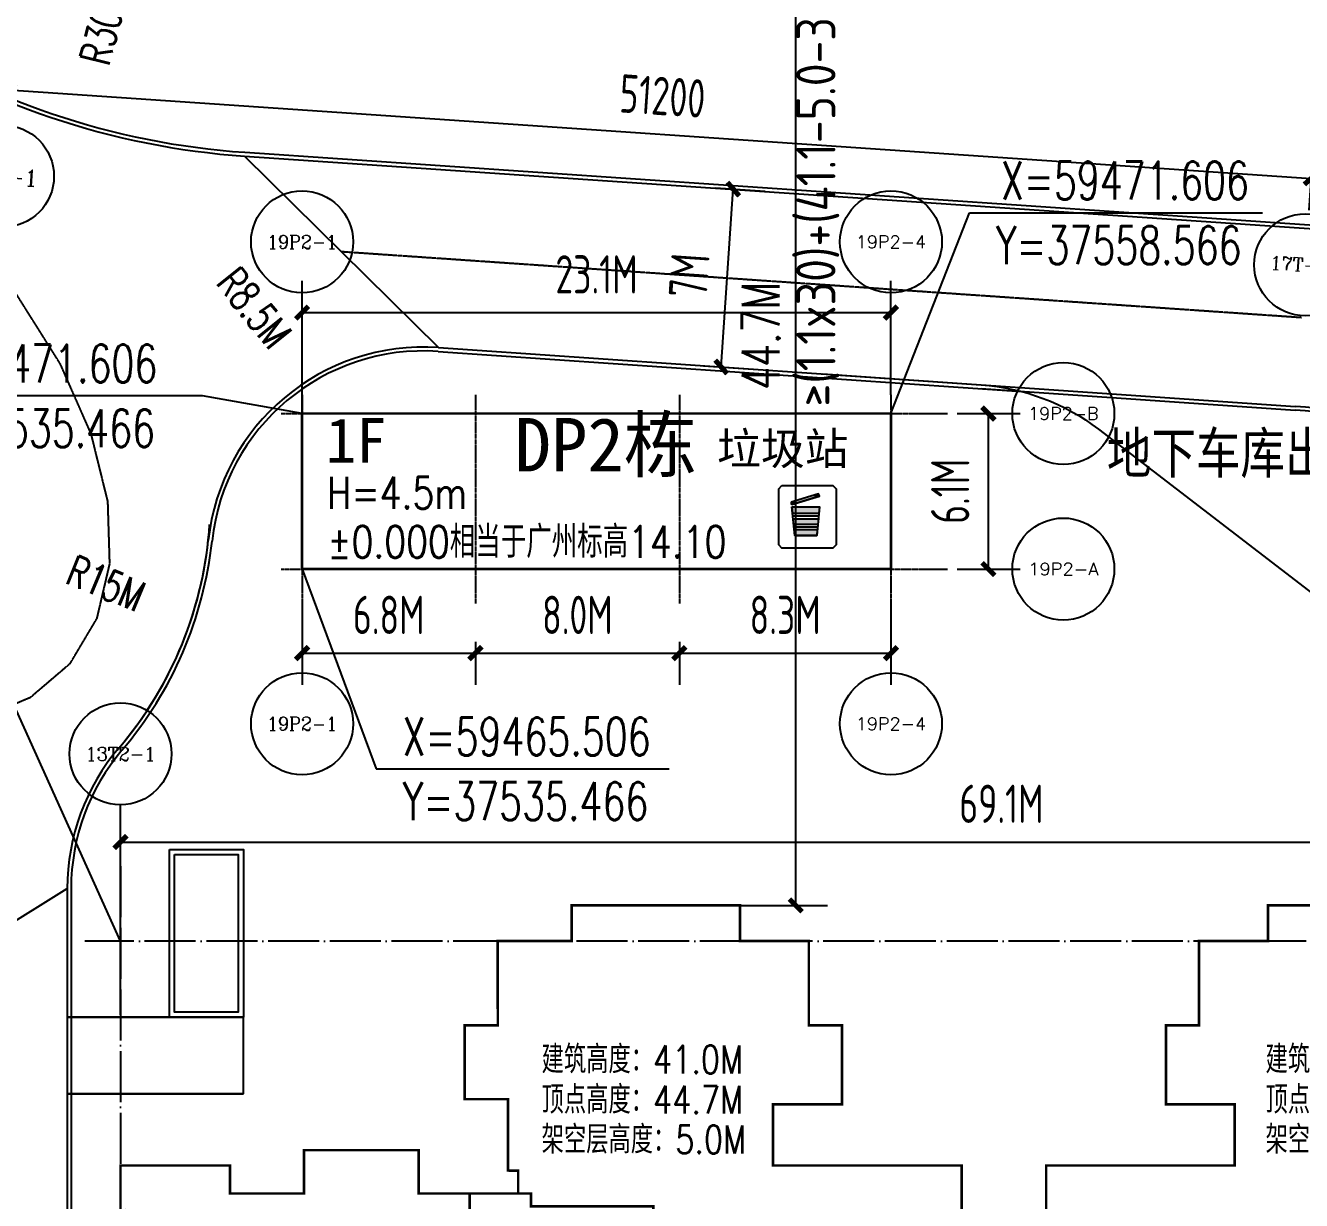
# Model space of a CAD drawing. Header units: inches. Extents: x 12502 to 585460, y 5002 to 415502.
# Drawn here: x 351369 to 401419, y 282412 to 328493 of the extents above; entities that cross this region are included whole.
import ezdxf
from ezdxf.enums import TextEntityAlignment as Align

# ---------------------------------------------------------------- set-up
doc = ezdxf.new("R2010")
doc.units = ezdxf.units.IN
doc.header["$MEASUREMENT"] = 0
doc.linetypes.add('ACAD_ISO04W100', pattern=[30, 24, -3, 0, -3])
doc.linetypes.add('DOTE', pattern=[2.42, 2, -0.2, 0.02, -0.2])
for name, color, linetype in [('@YL', 2, 'Continuous'), ('@道路', 6, 'Continuous'), ('Axis', 6, 'Continuous'), ('AXIS_TEXT', 7, 'Continuous'), ('DIM_COOR', 3, 'Continuous'), ('DL_道路中线_支路网_', 4, 'ACAD_ISO04W100'), ('DL_道路红线_支路网_', 1, 'Continuous'), ('DOTE', 16, 'Continuous'), ('PUB_DIM', 3, 'Continuous'), ('PUB_TEXT', 7, 'Continuous'), ('RMJM - P1 - P - 120-1$0$文字说明', 7, 'Continuous'), ('SHAPE', 161, 'Continuous'), ('YD_设施符号', 7, 'Continuous'), ('建筑间距退缩', 5, 'Continuous'), ('扑救面', 2, 'Continuous'), ('竖向标高', 1, 'Continuous')]:
    doc.layers.add(name, color=color, linetype=linetype)
doc.styles.add('_DIMFONT', font='gbenor.shx', dxfattribs={"bigfont": 'gbcbig.shx'})
doc.styles.add('_TCH_AXIS', font='COMPLEX', dxfattribs={"bigfont": 'GBCBIG'})
doc.styles.add('_TCH_DIM', font='SIMPLEX', dxfattribs={"bigfont": 'GBCBIG'})
doc.styles.add('_TCH_DIM_T3', font='SIMPLEX', dxfattribs={"width": 0.705882, "bigfont": 'GBCBIG'})
doc.styles.add('CHINESE', font='', dxfattribs={"width": 0.8})
doc.styles.add('COMPLEX', font='COMPLEX')
doc.styles.add('DIM_FONT', font='superos.shx', dxfattribs={"width": 0.8, "bigfont": 'haiwenzw.shx'})
doc.styles.add('RMJM - P1 - P - 120-1$0$RMJM_TEXT', font='arial.ttf', dxfattribs={"height": 2.5})
doc.styles.add('text_zheng', font='simplex.shx', dxfattribs={"width": 0.8, "bigfont": 'hztxt.shx'})
doc.styles.get('CHINESE').set_extended_font_data('NSimSun')
doc.dimstyles.new('_TCH_ARCH&&500', dxfattribs={"dimtxt": 1487.5, "dimasz": 500, "dimexe": 1250, "dimexo": 1500, "dimgap": 631.25, "dimtad": 1, "dimdec": 0, "dimzin": 0, "dimdsep": 46, "dimtxsty": '_TCH_DIM_T3', "dimblk": 'ARCHTICK', "dimcen": 0.09, "dimclrt": 7, "dimazin": 2, "dimtfac": 1, "dimtdec": 0, "dimtix": 1, "dimtmove": 2, "dimatfit": 3, "dimfxl": 1, "dimtolj": 1, "dimtzin": 0, "dimarcsym": 0})
doc.dimstyles.new('DIMN500', dxfattribs={"dimscale": 5, "dimtxt": 300, "dimasz": 100, "dimexe": 250, "dimexo": 300, "dimgap": 150, "dimtad": 1, "dimdec": 0, "dimzin": 0, "dimdsep": 46, "dimtxsty": 'DIM_FONT', "dimblk": 'ARCHTICK', "dimcen": 0.09, "dimclrt": 7, "dimazin": 2, "dimtfac": 1, "dimtdec": 0, "dimtix": 1, "dimtmove": 2, "dimatfit": 3, "dimldrblk": 'ARCHTICK', "dimfxl": 1, "dimtolj": 1, "dimtzin": 0, "dimarcsym": 0})

# ---------------------------------------------------------------- blocks, each defined once
blk = doc.blocks.new('_ArchTick')
at = {"color": 0, "linetype": 'ByBlock', "const_width": 0.4}
blk.add_lwpolyline([(-0.5, -0.5), (0.5, 0.5)], dxfattribs=at)
blk = doc.blocks.new('*D184')
at = {"layer": 'Defpoints', "color": 0, "transparency": 16777216}
for p in [(596140, -166671), (527030, -174947), (596140, -174947)]:
    blk.add_point(p, dxfattribs=at)
at = {"layer": 'PUB_DIM', "color": 0, "lineweight": -2, "transparency": 16777216}
for p, q in [((527030, -173447), (527030, -165421)), ((596140, -173447), (596140, -165421)), ((527030, -166671), (596140, -166671))]:
    blk.add_line(p, q, dxfattribs=at)
at = {"layer": 'PUB_DIM', "color": 0, "lineweight": -2, "transparency": 16777216, "xscale": 500, "yscale": 500, "zscale": 500, "rotation": 180}
blk.add_blockref('_ArchTick', (527030, -166671), dxfattribs=at)
at = {"layer": 'PUB_DIM', "color": 0, "lineweight": -2, "transparency": 16777216, "xscale": 500, "yscale": 500, "zscale": 500}
blk.add_blockref('_ArchTick', (596140, -166671), dxfattribs=at)
at = {"layer": 'PUB_DIM', "color": 7, "transparency": 16777216, "insert": (561585, -165171), "char_height": 1500, "attachment_point": 5, "style": 'DIM_FONT'}
blk.add_mtext('\\A1;69.1M', dxfattribs=at)
blk = doc.blocks.new('_AXISO')
blk.add_circle((0, 0), 0.5)
at = {"layer": 'AXIS_TEXT', "style": 'COMPLEX', "width": 1.041667}
blk.add_attdef('A', text='', height=0.56, dxfattribs=at).set_placement((-0.25, -0.28), (0.25, -0.28), align=Align.FIT)
blk = doc.blocks.new('*D178')
at = {"layer": 'Defpoints', "color": 0, "transparency": 16777216}
for p in [(648201, -397120), (655001, -397120), (655001, -399065)]:
    blk.add_point(p, dxfattribs=at)
at = {"layer": 'PUB_DIM', "color": 0, "lineweight": -2, "transparency": 16777216}
for p, q in [((648201, -398620), (648201, -400315)), ((655001, -398620), (655001, -400315)), ((648201, -399065), (655001, -399065))]:
    blk.add_line(p, q, dxfattribs=at)
at = {"layer": 'PUB_DIM', "color": 0, "lineweight": -2, "transparency": 16777216, "xscale": 500, "yscale": 500, "zscale": 500, "rotation": 180}
blk.add_blockref('_ArchTick', (648201, -399065), dxfattribs=at)
at = {"layer": 'PUB_DIM', "color": 0, "lineweight": -2, "transparency": 16777216, "xscale": 500, "yscale": 500, "zscale": 500}
blk.add_blockref('_ArchTick', (655001, -399065), dxfattribs=at)
at = {"layer": 'PUB_DIM', "color": 7, "transparency": 16777216, "insert": (651601, -397565), "char_height": 1500, "attachment_point": 5, "style": 'DIM_FONT'}
blk.add_mtext('\\A1;6.8M', dxfattribs=at)
blk = doc.blocks.new('*D179')
at = {"layer": 'Defpoints', "color": 0, "transparency": 16777216}
for p in [(655001, -397120), (663001, -397120), (663001, -399065)]:
    blk.add_point(p, dxfattribs=at)
at = {"layer": 'PUB_DIM', "color": 0, "lineweight": -2, "transparency": 16777216}
for p, q in [((655001, -398620), (655001, -400315)), ((663001, -398620), (663001, -400315)), ((655001, -399065), (663001, -399065))]:
    blk.add_line(p, q, dxfattribs=at)
at = {"layer": 'PUB_DIM', "color": 0, "lineweight": -2, "transparency": 16777216, "xscale": 500, "yscale": 500, "zscale": 500, "rotation": 180}
blk.add_blockref('_ArchTick', (655001, -399065), dxfattribs=at)
at = {"layer": 'PUB_DIM', "color": 0, "lineweight": -2, "transparency": 16777216, "xscale": 500, "yscale": 500, "zscale": 500}
blk.add_blockref('_ArchTick', (663001, -399065), dxfattribs=at)
at = {"layer": 'PUB_DIM', "color": 7, "transparency": 16777216, "insert": (659001, -397565), "char_height": 1500, "attachment_point": 5, "style": 'DIM_FONT'}
blk.add_mtext('\\A1;8.0M', dxfattribs=at)
blk = doc.blocks.new('*D180')
at = {"layer": 'Defpoints', "color": 0, "transparency": 16777216}
for p in [(663001, -397120), (671301, -397120), (671301, -399065)]:
    blk.add_point(p, dxfattribs=at)
at = {"layer": 'PUB_DIM', "color": 0, "lineweight": -2, "transparency": 16777216}
for p, q in [((663001, -398620), (663001, -400315)), ((671301, -398620), (671301, -400315)), ((663001, -399065), (671301, -399065))]:
    blk.add_line(p, q, dxfattribs=at)
at = {"layer": 'PUB_DIM', "color": 0, "lineweight": -2, "transparency": 16777216, "xscale": 500, "yscale": 500, "zscale": 500, "rotation": 180}
blk.add_blockref('_ArchTick', (663001, -399065), dxfattribs=at)
at = {"layer": 'PUB_DIM', "color": 0, "lineweight": -2, "transparency": 16777216, "xscale": 500, "yscale": 500, "zscale": 500}
blk.add_blockref('_ArchTick', (671301, -399065), dxfattribs=at)
at = {"layer": 'PUB_DIM', "color": 7, "transparency": 16777216, "insert": (667151, -397565), "char_height": 1500, "attachment_point": 5, "style": 'DIM_FONT'}
blk.add_mtext('\\A1;8.3M', dxfattribs=at)
blk = doc.blocks.new('*D181')
at = {"layer": 'Defpoints', "color": 0, "transparency": 16777216}
for p in [(672402, -389668), (675124, -389668), (672402, -395768)]:
    blk.add_point(p, dxfattribs=at)
at = {"layer": 'PUB_DIM', "color": 0, "lineweight": -2, "transparency": 16777216}
for p, q in [((673902, -389668), (676374, -389668)), ((675124, -395768), (675124, -389668)), ((673902, -395768), (676374, -395768))]:
    blk.add_line(p, q, dxfattribs=at)
at = {"layer": 'PUB_DIM', "color": 0, "lineweight": -2, "transparency": 16777216, "xscale": 500, "yscale": 500, "zscale": 500}
for p, rotation in [((675124, -389668), 90), ((675124, -395768), 270)]:
    blk.add_blockref('_ArchTick', p, dxfattribs=dict(at, rotation=rotation))
at = {"layer": 'PUB_DIM', "color": 7, "transparency": 16777216, "insert": (673624, -392718), "char_height": 1500, "attachment_point": 5, "rotation": 90, "style": 'DIM_FONT'}
blk.add_mtext('\\A1;6.1M', dxfattribs=at)
blk = doc.blocks.new('*D182')
at = {"layer": 'Defpoints', "color": 0, "transparency": 16777216}
for p in [(671302, -385710), (648201, -388571), (671302, -388571)]:
    blk.add_point(p, dxfattribs=at)
at = {"layer": 'PUB_DIM', "color": 0, "lineweight": -2, "transparency": 16777216}
for p, q in [((648201, -387071), (648201, -384459)), ((671302, -387071), (671302, -384460)), ((648201, -385709), (671302, -385710))]:
    blk.add_line(p, q, dxfattribs=at)
at = {"layer": 'PUB_DIM', "color": 0, "lineweight": -2, "transparency": 16777216, "xscale": 500, "yscale": 500, "zscale": 500}
for p, rotation in [((648201, -385709), 179.9992248661636), ((671302, -385710), 359.9992248661637)]:
    blk.add_blockref('_ArchTick', p, dxfattribs=dict(at, rotation=rotation))
at = {"layer": 'PUB_DIM', "color": 7, "transparency": 16777216, "insert": (659751, -384210), "char_height": 1500, "attachment_point": 5, "rotation": 359.9992, "style": 'DIM_FONT'}
blk.add_mtext('\\A1;23.1M', dxfattribs=at)
blk = doc.blocks.new('D9D10lkx')
at = {"layer": 'SHAPE', "const_width": 100}
for points in [[(558475, -120314), (558475, -117414), (551075, -117414), (551075, -115014), (553775, -115014), (553774, -111914), (552475, -111914), (552475, -108614), (549775, -108614), (549775, -107214), (543175, -107214), (543175, -108613), (540274, -108613), (540275, -111414), (540275, -111914), (538974, -111914), (538974, -114813), (540675, -114814), (540675, -117613), (541075, -117614), (541075, -118514), (537174, -118514), (537174, -116814), (532675, -116814), (532674, -118513), (529775, -118513), (529775, -117414), (525475, -117413), (525475, -123114)], [(561784, -120314), (561784, -117414), (569184, -117414), (569184, -115014), (566484, -115014), (566485, -111914), (567784, -111914), (567784, -108614), (570484, -108614), (570484, -107214), (577084, -107214)]]:
    blk.add_lwpolyline(points, dxfattribs=at)
blk.add_lwpolyline([(539175, -118514), (539175, -124364), (543575, -124364), (543575, -124814), (546375, -124814), (546375, -119014), (541575, -119014), (541575, -118514)], close=True, dxfattribs=at)
blk = doc.blocks.new('*D202')
at = {"layer": 'Defpoints', "color": 0, "transparency": 16777216}
for p in [(1619160, 840887), (1670360, 840887), (1670360, 837940)]:
    blk.add_point(p, dxfattribs=at)
at = {"layer": 'PUB_DIM', "color": 0, "lineweight": -2, "transparency": 16777216}
for p, q in [((1619160, 839387), (1619160, 836690)), ((1670360, 839387), (1670360, 836690)), ((1619160, 837940), (1670360, 837940))]:
    blk.add_line(p, q, dxfattribs=at)
at = {"layer": 'PUB_DIM', "color": 0, "lineweight": -2, "transparency": 16777216, "xscale": 500, "yscale": 500, "zscale": 500, "rotation": 180}
blk.add_blockref('_ArchTick', (1619160, 837940), dxfattribs=at)
at = {"layer": 'PUB_DIM', "color": 0, "lineweight": -2, "transparency": 16777216, "xscale": 500, "yscale": 500, "zscale": 500}
blk.add_blockref('_ArchTick', (1670360, 837940), dxfattribs=at)
at = {"layer": 'PUB_DIM', "color": 7, "transparency": 16777216, "insert": (1644760, 839440), "char_height": 1500, "attachment_point": 5, "style": 'DIM_FONT'}
blk.add_mtext('\\A1;51200', dxfattribs=at)
blk = doc.blocks.new('*D252')
at = {"layer": 'Defpoints', "color": 0, "transparency": 16777216}
for p in [(355094, 281771), (341322, 278669), (355094, 278669)]:
    blk.add_point(p, dxfattribs=at)
at = {"layer": 'PUB_DIM', "color": 0, "lineweight": -2, "transparency": 16777216}
for p, q in [((341322, 280169), (341322, 283021)), ((355094, 280169), (355094, 283021)), ((341322, 281771), (355094, 281771))]:
    blk.add_line(p, q, dxfattribs=at)
at = {"layer": 'PUB_DIM', "color": 0, "lineweight": -2, "transparency": 16777216, "xscale": 500, "yscale": 500, "zscale": 500, "rotation": 180}
blk.add_blockref('_ArchTick', (341322, 281771), dxfattribs=at)
at = {"layer": 'PUB_DIM', "color": 0, "lineweight": -2, "transparency": 16777216, "xscale": 500, "yscale": 500, "zscale": 500}
blk.add_blockref('_ArchTick', (355094, 281771), dxfattribs=at)
at = {"layer": 'PUB_DIM', "color": 7, "transparency": 16777216, "insert": (348208, 283271), "char_height": 1500, "attachment_point": 5, "style": 'DIM_FONT'}
blk.add_mtext('\\A1;13.8M', dxfattribs=at)
blk = doc.blocks.new('*D298')
at = {"layer": 'Defpoints', "color": 0, "transparency": 16777216}
for p in [(376937, 322225), (379132, 322076), (376462, 315251)]:
    blk.add_point(p, dxfattribs=at)
at = {"layer": 'PUB_DIM', "color": 0, "lineweight": -2, "transparency": 16777216}
for p, q in [((378433, 322123), (380379, 321991)), ((378657, 315102), (379132, 322076)), ((377959, 315149), (379905, 315017))]:
    blk.add_line(p, q, dxfattribs=at)
at = {"layer": 'PUB_DIM', "color": 0, "lineweight": -2, "transparency": 16777216, "xscale": 500, "yscale": 500, "zscale": 500}
for p, rotation in [((379132, 322076), 86.10845163992366), ((378657, 315102), 266.1084516399237)]:
    blk.add_blockref('_ArchTick', p, dxfattribs=dict(at, rotation=rotation))
at = {"layer": 'PUB_DIM', "color": 7, "transparency": 16777216, "insert": (377398, 318691), "char_height": 1500, "attachment_point": 5, "rotation": 86.1085, "style": 'DIM_FONT'}
blk.add_mtext('\\A1;7M', dxfattribs=at)
blk = doc.blocks.new('gdzh')
at = {"layer": 'PUB_TEXT', "style": 'text_zheng', "width": 0.8}
for s, p in [('建筑高度：41.0M', (37262343, 59367742)), ('顶点高度：44.7M', (37262343, 59366162)), ('架空层高度：5.0M', (37262343, 59364600))]:
    blk.add_text(s, height=1093.1, dxfattribs=at).set_placement(p)
blk = doc.blocks.new('*D309')
at = {"layer": 'Defpoints', "color": 0, "transparency": 16777216}
for p in [(377623, 338654), (381582, 338654), (377623, 293985)]:
    blk.add_point(p, dxfattribs=at)
at = {"layer": 'PUB_DIM', "color": 0, "lineweight": -2, "transparency": 16777216}
for p, q in [((379123, 338654), (382832, 338654)), ((381582, 293985), (381582, 338654)), ((379123, 293985), (382832, 293985))]:
    blk.add_line(p, q, dxfattribs=at)
at = {"layer": 'PUB_DIM', "color": 0, "lineweight": -2, "transparency": 16777216, "xscale": 500, "yscale": 500, "zscale": 500}
for p, rotation in [((381582, 338654), 90), ((381582, 293985), 270)]:
    blk.add_blockref('_ArchTick', p, dxfattribs=dict(at, rotation=rotation))
at = {"layer": 'PUB_DIM', "color": 7, "transparency": 16777216, "insert": (380207, 316319), "char_height": 1487.5, "attachment_point": 5, "rotation": 90, "style": '_TCH_DIM_T3'}
blk.add_mtext('\\A1;44.7M', dxfattribs=at)
blk = doc.blocks.new('D9D10dwzx')
at = {"layer": 'DOTE', "linetype": 'DOTE', "ltscale": 1000}
for p, q in [((527029.7, -167613.7), (527029.7, -200601.7)), ((597738.5, -170557), (525631.8, -170557))]:
    blk.add_line(p, q, dxfattribs=at)
at = {"layer": 'PUB_DIM'}
blk.add_line((527029.7, -167613.7), (527029.7, -165213.7), dxfattribs=at)
blk.add_circle((527029.7, -163213.7), 2000, dxfattribs=at)
at = {"layer": 'AXIS_TEXT', "style": '_TCH_AXIS'}
blk.add_text('13T2-1', height=534.44, dxfattribs=at).set_placement((525655.4, -163480.9), (528404, -163480.9), align=Align.FIT)
at = {"layer": 'PUB_DIM'}
dim = blk.add_aligned_dim(p1=(527029.7, -174947.4), p2=(596139.6, -174947.4), distance=8276.4, text='69.1M', dimstyle='DIMN500', dxfattribs=at)
dim.commit()
dim.dimension.update_dxf_attribs({"geometry": '*D184', "text_midpoint": (561584.6, -165171)})
blk = doc.blocks.new('DP2dwzx')
at = {"layer": 'DOTE', "color": 1, "linetype": 'DOTE', "ltscale": 0.5}
for p, q in [((648201.2, -388936), (648201.1, -397120)), ((655001.4, -388936), (655001.3, -397120)), ((663001.5, -388936), (663001.4, -397120)), ((671301.5, -388936), (671301.4, -397120)), ((647387, -389668), (672401.5, -389668)), ((647386.5, -395768), (672401, -395768))]:
    blk.add_line(p, q, dxfattribs=at)
at = {"layer": 'PUB_DIM'}
for p, q in [((648201.2, -388936), (648201.3, -384936)), ((671301.5, -388936.3), (671301.6, -384936.3)), ((672401, -389668), (673520.5, -389668)), ((672401, -395768), (673520.5, -395768)), ((648201.1, -397120), (648201.1, -399835.7)), ((671301.4, -397120.3), (671301.4, -399836))]:
    blk.add_line(p, q, dxfattribs=at)
ref = blk.add_blockref('_AXISO', (648201.3, -382936), dxfattribs=dict(at, xscale=4000, yscale=4000, zscale=4000))
ref.add_attrib('A', '19P2-1', dxfattribs={"layer": 'AXIS_TEXT', "color": 0, "ltscale": 0.2, "height": 534.44, "style": '_TCH_AXIS', "width": 0.964286}).set_placement((646827, -383203.2), (649575.5, -383203.2), align=Align.FIT)
ref = blk.add_blockref('_AXISO', (671301.6, -382936.3), dxfattribs=dict(at, xscale=4000, yscale=4000, zscale=4000))
ref.add_attrib('A', '19P2-4', dxfattribs={"layer": 'AXIS_TEXT', "color": 0, "ltscale": 0.2, "height": 490.6, "style": '_TCH_AXIS', "width": 0.991597}).set_placement((669923.3, -383181.6), (672679.9, -383181.6), align=Align.FIT)
ref = blk.add_blockref('_AXISO', (678063.2, -389668), dxfattribs=dict(at, xscale=4000, yscale=4000, zscale=4000))
ref.add_attrib('A', '19P2-B', dxfattribs={"layer": 'AXIS_TEXT', "color": 0, "ltscale": 0.2, "height": 494.66, "style": '_TCH_AXIS', "width": 0.975}).set_placement((676685.2, -389915.3), (679441.2, -389915.3), align=Align.FIT)
ref = blk.add_blockref('_AXISO', (678063.2, -395768), dxfattribs=dict(at, xscale=4000, yscale=4000, zscale=4000))
ref.add_attrib('A', '19P2-A', dxfattribs={"layer": 'AXIS_TEXT', "color": 0, "ltscale": 0.2, "height": 486.6, "style": '_TCH_AXIS', "width": 0.983471}).set_placement((676684.5, -396011.3), (679441.9, -396011.3), align=Align.FIT)
ref = blk.add_blockref('_AXISO', (648201, -401835.7), dxfattribs=dict(at, xscale=4000, yscale=4000, zscale=4000))
ref.add_attrib('A', '19P2-1', dxfattribs={"layer": 'AXIS_TEXT', "color": 0, "ltscale": 0.2, "height": 534.44, "style": '_TCH_AXIS', "width": 0.964286}).set_placement((646826.8, -402102.9), (649575.3, -402102.9), align=Align.FIT)
ref = blk.add_blockref('_AXISO', (671301.3, -401836), dxfattribs=dict(at, xscale=4000, yscale=4000, zscale=4000))
ref.add_attrib('A', '19P2-4', dxfattribs={"layer": 'AXIS_TEXT', "color": 0, "ltscale": 0.2, "height": 490.6, "style": '_TCH_AXIS', "width": 0.991597}).set_placement((669923, -402081.3), (672679.7, -402081.3), align=Align.FIT)
for p1, p2, distance, text, picture, middle in [((648201.2, -388571), (671301.5, -388571.3), 2861.6, '23.1M', '*D182', (659751.4, -384209.5)), ((672401.5, -395768), (672401.5, -389668), -2722.5, '6.1M', '*D181', (673624, -392718)), ((648201.1, -397120), (655001.3, -397120), -1945.1, '6.8M', '*D178', (651601.2, -397565.1)), ((655001.3, -397120), (663001.4, -397120), -1945.1, '8.0M', '*D179', (659001.3, -397565.1)), ((663001.4, -397120), (671301.4, -397120), -1945.1, '8.3M', '*D180', (667151.4, -397565.1))]:
    dim = blk.add_aligned_dim(p1=p1, p2=p2, distance=distance, text=text, dimstyle='DIMN500', dxfattribs=at)
    dim.commit()
    dim.dimension.update_dxf_attribs({"geometry": picture, "text_midpoint": middle})
blk = doc.blocks.new('DG1-20140317')
at = {"layer": 'Axis'}
ref = blk.add_blockref('_AXISO', (1619160.4, 834547.9), dxfattribs=dict(at, xscale=4000, yscale=4000, zscale=4000))
ref.add_attrib('A', '17T-1', dxfattribs={"layer": 'AXIS_TEXT', "height": 643.02, "style": '_TCH_AXIS'}).set_placement((1617797.8, 834226.4), (1620523, 834226.4), align=Align.FIT)
ref = blk.add_blockref('_AXISO', (1670360.4, 834547.9), dxfattribs=dict(at, xscale=4000, yscale=4000, zscale=4000))
ref.add_attrib('A', '17T-12', dxfattribs={"layer": 'AXIS_TEXT', "height": 529.71, "style": '_TCH_AXIS'}).set_placement((1668985.7, 834283), (1671735.1, 834283), align=Align.FIT)
at = {"layer": 'PUB_DIM'}
dim = blk.add_aligned_dim(p1=(1619160.4, 840886.7), p2=(1670360.4, 840886.7), distance=-2946.4, dimstyle='DIMN500', dxfattribs=at)
dim.commit()
dim.dimension.update_dxf_attribs({"geometry": '*D202', "text_midpoint": (1644760.4, 839440.3)})

msp = doc.modelspace()

# ---------------------------------------------------------------- linework, layer by layer
at = {"color": 4}
for points in [[(357016.2, 296175.9), (359916.2, 296175.9), (359916.2, 289595.9), (357016.2, 289595.9)], [(357216.2, 295975.9), (359716.2, 295975.9), (359716.2, 289795.9), (357216.2, 289795.9)]]:
    msp.add_lwpolyline(points, close=True, dxfattribs=at)
at = {"layer": '@YL'}
for points in [[(362216.2, 313275.9), (362216.2, 314415.7)], [(357016.2, 289595.9), (353007.7, 289595.9)], [(359916.2, 286595.9), (359916.4, 289595.9)], [(359916.2, 286595.9), (353007.7, 286595.9)]]:
    msp.add_lwpolyline(points, dxfattribs=at)
at = {"layer": '@道路', "color": 8, "linetype": 'DOTE'}
msp.add_lwpolyline([(349545.4, 301298), (351568.3, 302152), (353127.5, 303482.6), (354175.5, 305244.1), (354675.4, 307382.2), (354600.7, 309823.2), (353946.1, 312472.9), (352731.9, 315225.8), (351003.1, 317971.6)], dxfattribs=at)
at = {"layer": '@道路'}
msp.add_lwpolyline([(382642.2, 314827.3), (388858.6, 314400.8, -0.1476294), (393453.2, 312662.7), (412081, 298360.7)], format="xyb", dxfattribs=at)
at = {"layer": 'DIM_COOR', "color": 3}
for p, q in [((385316.5, 313275.9), (388392.8, 321144.7)), ((388392.8, 321144.7), (399887.8, 321144.7)), ((358315, 313964.8), (346820, 313964.8)), ((362216.2, 313276.2), (358315, 313964.8)), ((362216.2, 307175.9), (365122.9, 299338.3)), ((355093.3, 292584.7), (351011.7, 301630.4)), ((365122.9, 299338.3), (376617.9, 299338.3))]:
    msp.add_line(p, q, dxfattribs=at)
at = {"layer": 'DL_道路中线_支路网_', "color": 8}
msp.add_line((363748.4, 319631.7), (401419.3, 317047.2), dxfattribs=at)
at = {"layer": 'DL_道路红线_支路网_', "color": 8}
for p, q in [((359957.9, 323372), (367569.5, 315861.4)), ((359968.1, 323521.7), (402112.9, 320654.7)), ((367559.2, 315711.7), (390434.4, 314142.3)), ((388848.3, 314251.1), (401169.4, 313405.8)), ((346007.7, 290299.3), (353007.7, 294652.5)), ((353157.7, 294652.5), (353157.7, 174886.4))]:
    msp.add_line(p, q, dxfattribs=at)
at = {"layer": 'DL_道路红线_支路网_', "color": 4}
for p, q in [((367569.5, 315861.4), (388858.6, 314400.8)), ((388858.6, 314400.8), (401179.7, 313555.5)), ((353007.7, 294652.5), (353007.7, 246216.2)), ((353007.7, 294652.5), (353007.7, 246216.2))]:
    msp.add_line(p, q, dxfattribs=at)
msp.add_lwpolyline([(359957.9, 323372), (402102.8, 320505.1)], dxfattribs=at)
at = {"layer": 'DL_道路红线_支路网_', "color": 8}
for centre, radius, start, end in [((361993.9, 353302.8), 29850, 236.47508, 266.10845), ((366987.7, 307381.3), 8350, 86.07525, 173.85625), ((399708.1, 292105.9), 21350, 52.00333, 86.07525), ((343622.6, 309896.3), 15150, 319.55817, 353.85625), ((361507.7, 294652.5), 8350, 139.55817, 180)]:
    msp.add_arc(centre, radius, start, end, dxfattribs=at)
at = {"layer": 'DL_道路红线_支路网_', "color": 4}
for centre, radius, start, end in [((361993.9, 353302.8), 30000, 236.47508, 266.10845), ((366987.7, 307381.3), 8500, 86.07525, 173.85625), ((399708.1, 292105.9), 21500, 52.00333, 86.07525), ((343622.6, 309896.3), 15000, 319.55817, 356.2892), ((343622.6, 309896.3), 15000, 319.55817, 353.85625), ((361507.7, 294652.5), 8500, 139.55817, 180), ((361507.7, 294652.5), 8500, 139.55817, 180)]:
    msp.add_arc(centre, radius, start, end, dxfattribs=at)
at = {"layer": 'PUB_DIM'}
for points in [[(355994.7, 330101.8, 0, 0, 0), (354683.9, 325032.6, 264, 0, 0), (354483.6, 324258.1, 0, 0, 0)], [(358163.1, 318378.4, 0, 0, 0), (361167.2, 314634.7, 264, 0, 0), (361667.9, 314010.8, 0, 0, 0)], [(352319, 306328, 0, 0, 0), (356759.7, 304505.8, 264, 0, 0), (357499.8, 304202.1, 0, 0, 0)]]:
    msp.add_lwpolyline(points, format="xyseb", dxfattribs=at)
at = {"layer": 'SHAPE', "const_width": 100}
msp.add_lwpolyline([(362216.2, 313275.9), (385316.4, 313275.9), (385316.4, 307175.9), (362216.2, 307175.9)], close=True, dxfattribs=at)
at = {"layer": 'YD_设施符号', "linetype": 'Continuous'}
for p, q in [((382168.2, 310032.4), (381399, 309802.5)), ((382508.1, 310032.5), (381739, 309802.5)), ((382480.2, 310125.7), (382168.2, 310032.4)), ((382508.1, 310032.5), (382480.2, 310125.7)), ((381426.9, 309709.2), (381399, 309802.5)), ((381739, 309802.5), (381426.9, 309709.2)), ((381426.9, 309616.3), (382516.8, 309616.4)), ((381426.9, 309616.3), (381452.4, 309362)), ((381452.4, 309362), (382491.4, 309362.1)), ((382516.8, 309616.4), (382491.4, 309362.1)), ((381473.4, 309151.9), (382470.4, 309152)), ((381473.4, 309151.9), (381494.8, 308938.1)), ((381494.8, 308938.1), (382449, 308938.2)), ((382470.4, 309152), (382449, 308938.2)), ((381515.9, 308728), (382428, 308728.1)), ((381515.9, 308728), (381539.6, 308491.3)), ((381539.6, 308491.3), (382404.4, 308491.4)), ((382428, 308728.1), (382404.4, 308491.4))]:
    msp.add_line(p, q, dxfattribs=at)
at = {"layer": 'YD_设施符号'}
for p, q in [((381426.9, 309616.3), (382516.8, 309616.4)), ((381452.4, 309362), (382491.4, 309362.1)), ((381468.3, 309151.9), (382475.5, 309152)), ((381494.8, 308938.1), (382449, 308938.2)), ((381515.9, 308728), (382436.2, 308728.1))]:
    msp.add_line(p, q, dxfattribs=at)
for points in [[(381041.4, 310449.4), (383040.7, 310449.6), (383166, 310324.3), (383166.3, 308121.2), (383041, 307995.9), (381041.7, 307995.6), (380916.3, 308121), (380916, 310324)], [(381399, 309802.5), (381426.9, 309709.2), (382508.1, 310032.5), (382480.2, 310125.7)], [(381426.9, 309616.3), (382516.8, 309616.4), (382404.4, 308491.4), (381539.6, 308491.3)]]:
    msp.add_lwpolyline(points, close=True, dxfattribs=at)
for points in [[(381462.9, 309256.9), (382480.9, 309257.1)], [(381504.2, 308833.1), (382439.6, 308833.2)]]:
    msp.add_lwpolyline(points, dxfattribs=at)
at = {"layer": 'YD_设施符号', "linetype": 'Continuous'}
for points in [[(382168.2, 310032.4), (381399, 309802.5), (381739, 309802.5)], [(382480.2, 310125.7), (382168.2, 310032.4), (382508.1, 310032.5)], [(381426.9, 309616.3), (381426.9, 309616.3), (382516.8, 309616.4)], [(381426.9, 309616.3), (381452.4, 309362), (382491.4, 309362.1)], [(381452.4, 309362), (381452.4, 309362), (382491.4, 309362.1)], [(381473.4, 309151.9), (381473.4, 309151.9), (382470.4, 309152)], [(381473.4, 309151.9), (381494.8, 308938.1), (382449, 308938.2)], [(381494.8, 308938.1), (381494.8, 308938.1), (382449, 308938.2)], [(381515.9, 308728), (381515.9, 308728), (382428, 308728.1)], [(381515.9, 308728), (381539.6, 308491.3), (382404.4, 308491.4)], [(381539.6, 308491.3), (381539.6, 308491.3), (382404.4, 308491.4)]]:
    msp.add_solid(points, dxfattribs=at)
at = {"layer": 'YD_设施符号', "linetype": 'Continuous', "extrusion": (0, 0, -1)}
for points in [[(-382168.2, 310032.4), (-382508.1, 310032.5), (-381739, 309802.5)], [(-381399, 309802.5), (-381739, 309802.5), (-381426.9, 309709.2)], [(-381426.9, 309616.3), (-382516.8, 309616.4), (-382491.4, 309362.1)], [(-381473.4, 309151.9), (-382470.4, 309152), (-382449, 308938.2)], [(-381515.9, 308728), (-382428, 308728.1), (-382404.4, 308491.4)]]:
    msp.add_solid(points, dxfattribs=at)
at = {"layer": '扑救面'}
for points in [[(357016.2, 289595.9), (353007.7, 289595.9)], [(353007.7, 289595.9), (359916.2, 289595.9)], [(359916.2, 286595.9), (359916.4, 289595.9)], [(353007.7, 286595.9), (359916.2, 286595.9)]]:
    msp.add_lwpolyline(points, dxfattribs=at)

# ---------------------------------------------------------------- block references
at = {"rotation": 356.1115885327925}
msp.add_blockref('DG1-20140317', (-1321541.5, -400244.8), dxfattribs=at)
for name, p in [('DP2dwzx', (-285985, 702943.9)), ('D9D10dwzx', (-171936.4, 463141.7)), ('D9D10lkx', (-170381.5, 401198.3)), ('gdzh', (-36890731.1, -59080345.3)), ('gdzh', (-36862333.9, -59080345.3))]:
    msp.add_blockref(name, p)

# ---------------------------------------------------------------- texts
at = {"layer": 'PUB_DIM', "color": 7, "style": '_TCH_DIM', "width": 0.705882}
for s, rotation, p in [('R30M', 75.50217, (354634.6, 326859)), ('R8.5M', 308.74508, (358807.3, 318382.5)), ('R15M', 337.69025, (352880.8, 306643.3))]:
    msp.add_text(s, height=1190, rotation=rotation, dxfattribs=at).set_placement(p)
at = {"layer": 'PUB_TEXT'}
for s, height, style, width, p in [('X=59471.606', 1487.5, '_TCH_DIM', 0.705882, (389637.8, 321669.7)), ('Y=37558.566', 1487.5, '_TCH_DIM', 0.705882, (389437.8, 319132.2)), ('X=59471.606', 1487.5, '_TCH_DIM', 0.705882, (346820, 314489.8)), ('Y=37535.466', 1487.5, '_TCH_DIM', 0.705882, (346820, 311952.3)), ('H=4.5m', 1249.21, 'text_zheng', 0.8, (363206.4, 309539.2)), ('±0.000相当于广州标高14.10', 1249.214, 'text_zheng', 0.8, (363215.3, 307617.8)), ('X=59465.506', 1487.5, '_TCH_DIM', 0.705882, (366167.9, 299863.3)), ('Y=37535.466', 1487.5, '_TCH_DIM', 0.705882, (366167.9, 297325.8))]:
    msp.add_text(s, height=height, dxfattribs=dict(at, style=style, width=width)).set_placement(p)
at = {"layer": 'RMJM - P1 - P - 120-1$0$文字说明', "attachment_point": 3, "style": 'RMJM - P1 - P - 120-1$0$RMJM_TEXT'}
for s, insert, char_height, width in [('{\\fSimSun|b0|i0|c134|p2;DP2栋}', (377702.4, 313102.7), 2100, 9629.009), ('{\\fSimSun|b0|i0|c134|p2;1F}', (365527.7, 313100.4), 1750, 4104.055), ('{\\fSimSun|b0|i0|c134|p2;垃圾站}', (383652.6, 312529.4), 1260, 9738.913)]:
    msp.add_mtext(s, dxfattribs=dict(at, insert=insert, char_height=char_height, width=width))
at = {"layer": '建筑间距退缩', "color": 7, "linetype": 'ByBlock', "ltscale": 10, "insert": (382446.7, 326110.8), "char_height": 1536, "attachment_point": 5, "rotation": 90, "style": '_DIMFONT'}
msp.add_mtext('\\A1;≥(1.1x30)+(41.1-5.0-30)0.8=37.88米', dxfattribs=at)
at = {"layer": '竖向标高', "color": 1, "insert": (406008.2, 312529.9), "char_height": 1600, "width": 50984.344, "attachment_point": 3, "style": 'CHINESE'}
msp.add_mtext('{\\fSimSun|b0|i0|c134|p2;地下车库出入口}', dxfattribs=at)

# ---------------------------------------------------------------- dimensions: what is measured, and where the dimension line sits
at = {"layer": 'PUB_DIM'}
for p1, p2, distance, text, dimstyle, picture, middle in [((377622.6, 293984.7), (377622.6, 338654), -3959.6, '44.7M', '_TCH_ARCH&&500', '*D309', (380207.2, 316319.3)), ((376462.3, 315251.2), (376936.7, 322225), -2200.2, '7M', 'DIMN500', '*D298', (377398.1, 318690.6)), ((341322.3, 278669.4), (355093.5, 278669.4), 3101.3, '13.8M', 'DIMN500', '*D252', (348207.9, 283270.7))]:
    dim = msp.add_aligned_dim(p1=p1, p2=p2, distance=distance, text=text, dimstyle=dimstyle, dxfattribs=at)
    dim.commit()
    dim.dimension.update_dxf_attribs({"geometry": picture, "text_midpoint": middle})

doc.saveas('drawing.dxf')
